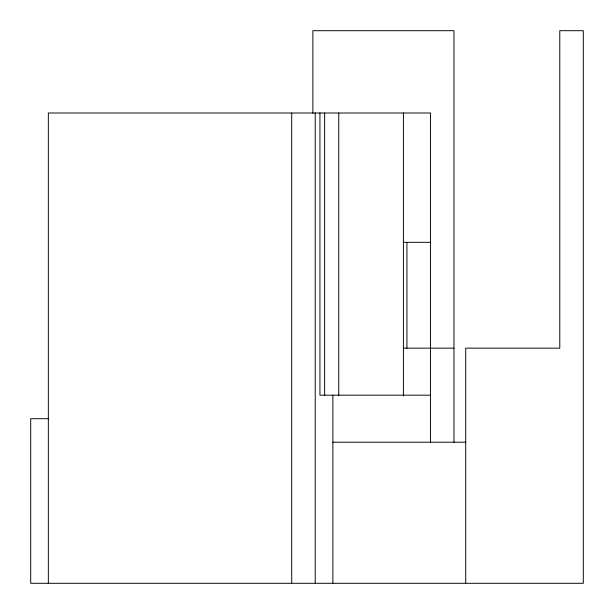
<?xml version="1.0" encoding="UTF-8"?>
<svg xmlns="http://www.w3.org/2000/svg" width="614" height="614" viewBox="0 0 614 614"><rect width="100%" height="100%" fill="white"/><g stroke="black" fill="none" stroke-linecap="round" stroke-linejoin="round"><path stroke-width="0.92" d="M403.152 242.33L430.452 242.33M403.413 348.153L453.969 348.153M430.452 395.178L319.932 395.178L319.932 112.999M48.813 418.694L30.7 418.694L30.7 583.3L583.3 583.3L583.3 30.7L559.784 30.7L559.784 348.153L465.727 348.153L465.727 583.3M332.865 442.21L465.727 442.21M453.969 442.272L453.969 30.7L312.879 30.7L312.879 113.206M430.452 442.21L430.452 112.999L48.337 112.999L48.337 583.3M406.936 242.33L406.936 348.153M403.413 112.999L403.413 395.946M338.744 112.999L338.744 395.577M332.865 395.178L332.865 583.3M324.637 112.999L324.637 395.562M315.228 112.999L315.228 583.3M291.719 112.999L291.719 583.3"/></g></svg>
